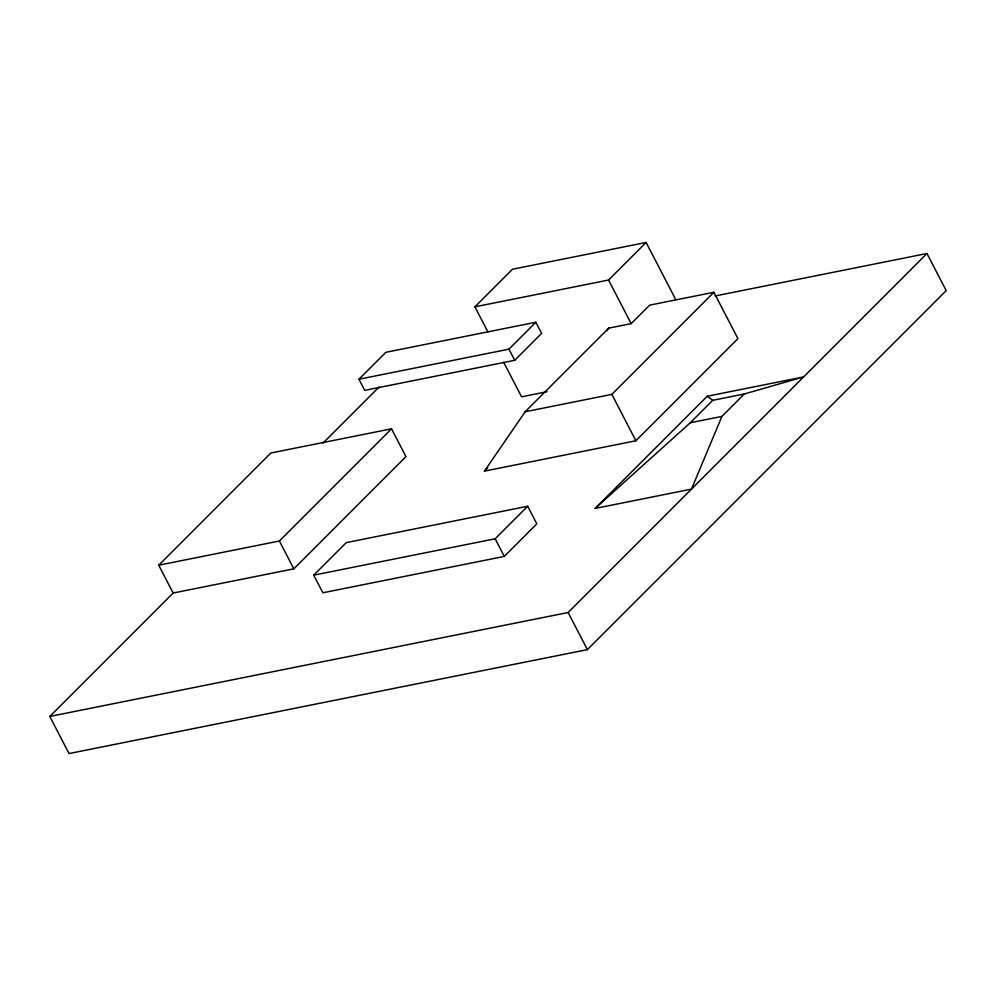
<?xml version="1.0" encoding="UTF-8"?>
<svg xmlns="http://www.w3.org/2000/svg" width="996" height="996" viewBox="0 0 996 996"><rect width="100%" height="100%" fill="white"/><g stroke="black" fill="none" stroke-linecap="round" stroke-linejoin="round"><path stroke-width="1.49" d="M744.348 393.968L721.926 416.403L691.498 489.111L595.11 508.433L707.247 396.246L803.623 376.924L744.348 393.968L712.763 400.305L690.328 422.74L595.11 508.433M484.43 471.12L525.178 411.746L608.743 328.132L631.153 323.638L649.629 305.162L713.871 292.276L737.924 338.652L635.884 440.755L484.43 471.12L487.729 467.809M607.012 330.66L608.743 328.132M158.725 565.205L270.85 453.006L391.528 428.815L405.957 456.641L293.82 568.841L173.142 593.031L158.725 565.205L279.403 541.002L391.528 428.815M358.934 379.239L385.838 352.31L535.848 322.243L541.612 333.374L514.708 360.303L364.698 390.37L358.934 379.239L508.931 349.173L535.848 322.243M715.053 295.986L926.965 253.507L946.2 290.608L587.379 649.629L69.035 753.549L49.8 716.448L173.79 592.383M323.028 443.058L378.99 387.07M487.891 331.855L474.918 306.83L512.479 269.244L646.118 242.451L675.798 299.709M474.918 306.83L608.556 280.038L646.118 242.451M313.74 575.153L346.259 542.621L527.681 506.254L536.807 523.871L504.287 556.415L322.866 592.782L313.74 575.153L495.161 538.786L527.681 506.254M525.178 411.746L611.843 394.366L713.871 292.276M49.8 716.448L568.143 612.515L926.965 253.507M547.028 391.702L521.555 396.806L503.677 362.307M690.328 422.74L721.926 416.403M707.247 396.246L712.763 400.305M608.556 280.038L631.153 323.638M611.843 394.366L635.884 440.755M508.931 349.173L514.708 360.303M568.143 612.515L587.379 649.629M495.161 538.786L504.287 556.415M279.403 541.002L293.82 568.841"/></g></svg>
